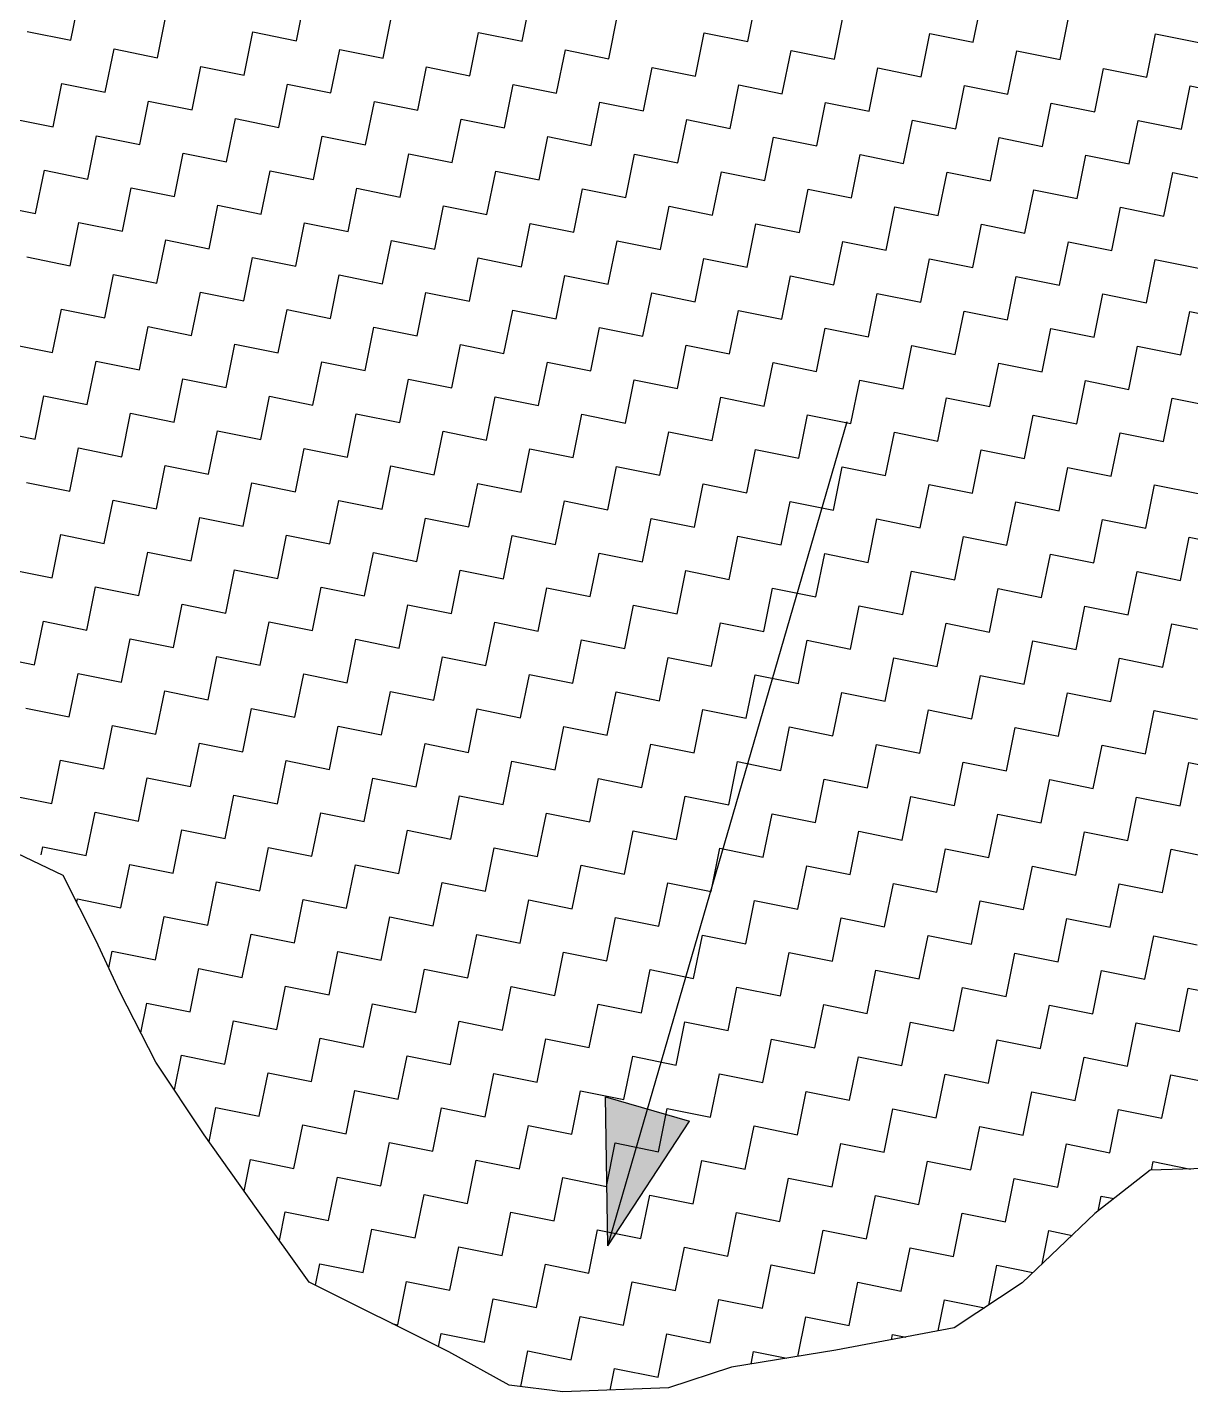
# Model space of a CAD drawing. Header units: metres. Extents: x 278801 to 279668, y 2074665 to 2075564.
# Drawn here: x 279313.03 to 279354.13, y 2075321.31 to 2075369.55 of the extents above; entities that cross this region are included whole.
import ezdxf

# ---------------------------------------------------------------- set-up
doc = ezdxf.new("R2010")
doc.units = ezdxf.units.M
doc.layers.add('POLY_HATCH', color=12, linetype='Continuous')

msp = doc.modelspace()

# ---------------------------------------------------------------- hatches: boundary and pattern name
h = msp.add_hatch(color=256)
h.paths.add_polyline_path([(279334.939, 2075331.308), (279333.459, 2075331.737), (279333.536, 2075326.47)])
h.paths.add_polyline_path([(279333.536, 2075326.47), (279336.419, 2075330.879), (279334.939, 2075331.308)])

# ---------------------------------------------------------------- linework, layer by layer
for points in [[(279333.536, 2075326.47), (279341.988, 2075355.615)], [(279333.459, 2075331.737), (279336.419, 2075330.879)], [(279333.536, 2075326.47), (279333.459, 2075331.737)], [(279333.536, 2075326.47), (279336.419, 2075330.879)]]:
    msp.add_lwpolyline(points)
at = {"layer": 'POLY_HATCH', "linetype": 'Continuous'}
for p, q in [((279314.56, 2075369.09), (279314.87, 2075370.623)), ((279322.533, 2075369.073), (279322.843, 2075370.606)), ((279330.505, 2075369.056), (279330.815, 2075370.589)), ((279338.478, 2075369.039), (279338.787, 2075370.572)), ((279346.45, 2075369.022), (279346.76, 2075370.555)), ((279317.625, 2075368.47), (279317.935, 2075370.003)), ((279325.598, 2075368.453), (279325.908, 2075369.986)), ((279333.57, 2075368.436), (279333.88, 2075369.969)), ((279341.543, 2075368.419), (279341.852, 2075369.952)), ((279349.515, 2075368.403), (279349.825, 2075369.935)), ((279313.028, 2075369.4), (279314.56, 2075369.09)), ((279320.69, 2075367.85), (279321, 2075369.383)), ((279321, 2075369.383), (279322.533, 2075369.073)), ((279328.663, 2075367.834), (279328.973, 2075369.366)), ((279328.973, 2075369.366), (279330.505, 2075369.056)), ((279336.635, 2075367.817), (279336.945, 2075369.349)), ((279336.945, 2075369.349), (279338.478, 2075369.039)), ((279344.608, 2075367.8), (279344.917, 2075369.332)), ((279344.917, 2075369.332), (279346.45, 2075369.022)), ((279352.58, 2075367.783), (279352.89, 2075369.315)), ((279352.89, 2075369.315), (279354.422, 2075369.005)), ((279315.783, 2075367.248), (279316.093, 2075368.78)), ((279316.093, 2075368.78), (279317.625, 2075368.47)), ((279323.755, 2075367.231), (279324.065, 2075368.763)), ((279324.065, 2075368.763), (279325.598, 2075368.453)), ((279331.728, 2075367.214), (279332.038, 2075368.746)), ((279332.038, 2075368.746), (279333.57, 2075368.436)), ((279339.7, 2075367.197), (279340.01, 2075368.729)), ((279340.01, 2075368.729), (279341.543, 2075368.419)), ((279347.673, 2075367.18), (279347.982, 2075368.712)), ((279347.982, 2075368.712), (279349.515, 2075368.403)), ((279318.848, 2075366.628), (279319.158, 2075368.16)), ((279319.158, 2075368.16), (279320.69, 2075367.85)), ((279326.82, 2075366.611), (279327.13, 2075368.143)), ((279327.13, 2075368.143), (279328.663, 2075367.834)), ((279334.793, 2075366.594), (279335.103, 2075368.127)), ((279335.103, 2075368.127), (279336.635, 2075367.817)), ((279342.765, 2075366.577), (279343.075, 2075368.11)), ((279343.075, 2075368.11), (279344.608, 2075367.8)), ((279350.738, 2075366.56), (279351.047, 2075368.093)), ((279351.047, 2075368.093), (279352.58, 2075367.783)), ((279313.94, 2075366.025), (279314.25, 2075367.558)), ((279314.25, 2075367.558), (279315.783, 2075367.248)), ((279321.913, 2075366.008), (279322.223, 2075367.541)), ((279322.223, 2075367.541), (279323.755, 2075367.231)), ((279329.885, 2075365.991), (279330.195, 2075367.524)), ((279330.195, 2075367.524), (279331.728, 2075367.214)), ((279337.858, 2075365.974), (279338.168, 2075367.507)), ((279338.168, 2075367.507), (279339.7, 2075367.197)), ((279345.83, 2075365.957), (279346.14, 2075367.49)), ((279346.14, 2075367.49), (279347.673, 2075367.18)), ((279353.803, 2075365.94), (279354.113, 2075367.473)), ((279354.113, 2075367.473), (279355.645, 2075367.163)), ((279317.005, 2075365.405), (279317.315, 2075366.938)), ((279317.315, 2075366.938), (279318.848, 2075366.628)), ((279324.978, 2075365.388), (279325.288, 2075366.921)), ((279325.288, 2075366.921), (279326.82, 2075366.611)), ((279332.95, 2075365.371), (279333.26, 2075366.904)), ((279333.26, 2075366.904), (279334.793, 2075366.594)), ((279340.923, 2075365.354), (279341.233, 2075366.887)), ((279341.233, 2075366.887), (279342.765, 2075366.577)), ((279348.895, 2075365.338), (279349.205, 2075366.87)), ((279349.205, 2075366.87), (279350.738, 2075366.56)), ((279312.408, 2075366.335), (279313.94, 2075366.025)), ((279320.07, 2075364.785), (279320.38, 2075366.318)), ((279320.38, 2075366.318), (279321.913, 2075366.008)), ((279328.043, 2075364.769), (279328.353, 2075366.301)), ((279328.353, 2075366.301), (279329.885, 2075365.991)), ((279336.015, 2075364.752), (279336.325, 2075366.284)), ((279336.325, 2075366.284), (279337.858, 2075365.974)), ((279343.988, 2075364.735), (279344.298, 2075366.267)), ((279344.298, 2075366.267), (279345.83, 2075365.957)), ((279351.96, 2075364.718), (279352.27, 2075366.25)), ((279352.27, 2075366.25), (279353.803, 2075365.94)), ((279315.163, 2075364.183), (279315.473, 2075365.715)), ((279315.473, 2075365.715), (279317.005, 2075365.405)), ((279323.135, 2075364.166), (279323.445, 2075365.698)), ((279323.445, 2075365.698), (279324.978, 2075365.388)), ((279331.108, 2075364.149), (279331.418, 2075365.681)), ((279331.418, 2075365.681), (279332.95, 2075365.371)), ((279339.08, 2075364.132), (279339.39, 2075365.664)), ((279339.39, 2075365.664), (279340.923, 2075365.354)), ((279347.053, 2075364.115), (279347.363, 2075365.647)), ((279347.363, 2075365.647), (279348.895, 2075365.338)), ((279318.228, 2075363.563), (279318.538, 2075365.095)), ((279318.538, 2075365.095), (279320.07, 2075364.785)), ((279326.2, 2075363.546), (279326.51, 2075365.078)), ((279326.51, 2075365.078), (279328.043, 2075364.769)), ((279334.173, 2075363.529), (279334.483, 2075365.061)), ((279334.483, 2075365.061), (279336.015, 2075364.752)), ((279342.145, 2075363.512), (279342.455, 2075365.045)), ((279342.455, 2075365.045), (279343.988, 2075364.735)), ((279350.118, 2075363.495), (279350.428, 2075365.028)), ((279350.428, 2075365.028), (279351.96, 2075364.718)), ((279313.321, 2075362.96), (279313.631, 2075364.492)), ((279313.631, 2075364.492), (279315.163, 2075364.183)), ((279321.293, 2075362.943), (279321.603, 2075364.476)), ((279321.603, 2075364.476), (279323.135, 2075364.166)), ((279329.266, 2075362.926), (279329.575, 2075364.459)), ((279329.575, 2075364.459), (279331.108, 2075364.149)), ((279337.238, 2075362.909), (279337.548, 2075364.442)), ((279337.548, 2075364.442), (279339.08, 2075364.132)), ((279345.21, 2075362.892), (279345.52, 2075364.425)), ((279345.52, 2075364.425), (279347.053, 2075364.115)), ((279353.183, 2075362.875), (279353.493, 2075364.408)), ((279353.493, 2075364.408), (279355.025, 2075364.098)), ((279316.386, 2075362.34), (279316.696, 2075363.873)), ((279316.696, 2075363.873), (279318.228, 2075363.563)), ((279324.358, 2075362.323), (279324.668, 2075363.856)), ((279324.668, 2075363.856), (279326.2, 2075363.546)), ((279332.331, 2075362.306), (279332.64, 2075363.839)), ((279332.64, 2075363.839), (279334.173, 2075363.529)), ((279340.303, 2075362.289), (279340.613, 2075363.822)), ((279340.613, 2075363.822), (279342.145, 2075363.512)), ((279348.275, 2075362.273), (279348.585, 2075363.805)), ((279348.585, 2075363.805), (279350.118, 2075363.495)), ((279311.788, 2075363.27), (279313.321, 2075362.96)), ((279319.451, 2075361.72), (279319.761, 2075363.253)), ((279319.761, 2075363.253), (279321.293, 2075362.943)), ((279327.423, 2075361.704), (279327.733, 2075363.236)), ((279327.733, 2075363.236), (279329.266, 2075362.926)), ((279335.396, 2075361.687), (279335.705, 2075363.219)), ((279335.705, 2075363.219), (279337.238, 2075362.909)), ((279343.368, 2075361.67), (279343.678, 2075363.202)), ((279343.678, 2075363.202), (279345.21, 2075362.892)), ((279351.34, 2075361.653), (279351.65, 2075363.185)), ((279351.65, 2075363.185), (279353.183, 2075362.875)), ((279314.543, 2075361.118), (279314.853, 2075362.65)), ((279314.853, 2075362.65), (279316.386, 2075362.34)), ((279322.516, 2075361.101), (279322.826, 2075362.633)), ((279322.826, 2075362.633), (279324.358, 2075362.323)), ((279330.488, 2075361.084), (279330.798, 2075362.616)), ((279330.798, 2075362.616), (279332.331, 2075362.306)), ((279338.461, 2075361.067), (279338.77, 2075362.599)), ((279338.77, 2075362.599), (279340.303, 2075362.289)), ((279346.433, 2075361.05), (279346.743, 2075362.582)), ((279346.743, 2075362.582), (279348.275, 2075362.273)), ((279317.608, 2075360.498), (279317.918, 2075362.03)), ((279317.918, 2075362.03), (279319.451, 2075361.72)), ((279325.581, 2075360.481), (279325.891, 2075362.013)), ((279325.891, 2075362.013), (279327.423, 2075361.704)), ((279333.553, 2075360.464), (279333.863, 2075361.996)), ((279333.863, 2075361.996), (279335.396, 2075361.687)), ((279341.526, 2075360.447), (279341.836, 2075361.98)), ((279341.836, 2075361.98), (279343.368, 2075361.67)), ((279349.498, 2075360.43), (279349.808, 2075361.963)), ((279349.808, 2075361.963), (279351.34, 2075361.653)), ((279313.011, 2075361.427), (279314.543, 2075361.118)), ((279320.673, 2075359.878), (279320.983, 2075361.411)), ((279320.983, 2075361.411), (279322.516, 2075361.101)), ((279328.646, 2075359.861), (279328.956, 2075361.394)), ((279328.956, 2075361.394), (279330.488, 2075361.084)), ((279336.618, 2075359.844), (279336.928, 2075361.377)), ((279336.928, 2075361.377), (279338.461, 2075361.067)), ((279344.591, 2075359.827), (279344.901, 2075361.36)), ((279344.901, 2075361.36), (279346.433, 2075361.05)), ((279352.563, 2075359.81), (279352.873, 2075361.343)), ((279352.873, 2075361.343), (279354.405, 2075361.033)), ((279315.766, 2075359.275), (279316.076, 2075360.808)), ((279316.076, 2075360.808), (279317.608, 2075360.498)), ((279323.738, 2075359.258), (279324.048, 2075360.791)), ((279324.048, 2075360.791), (279325.581, 2075360.481)), ((279331.711, 2075359.241), (279332.021, 2075360.774)), ((279332.021, 2075360.774), (279333.553, 2075360.464)), ((279339.683, 2075359.224), (279339.993, 2075360.757)), ((279339.993, 2075360.757), (279341.526, 2075360.447)), ((279347.656, 2075359.207), (279347.966, 2075360.74)), ((279347.966, 2075360.74), (279349.498, 2075360.43)), ((279318.831, 2075358.655), (279319.141, 2075360.188)), ((279319.141, 2075360.188), (279320.673, 2075359.878)), ((279326.803, 2075358.638), (279327.113, 2075360.171)), ((279327.113, 2075360.171), (279328.646, 2075359.861)), ((279334.776, 2075358.622), (279335.086, 2075360.154)), ((279335.086, 2075360.154), (279336.618, 2075359.844)), ((279342.748, 2075358.605), (279343.058, 2075360.137)), ((279343.058, 2075360.137), (279344.591, 2075359.827)), ((279350.721, 2075358.588), (279351.031, 2075360.12)), ((279351.031, 2075360.12), (279352.563, 2075359.81)), ((279313.923, 2075358.053), (279314.233, 2075359.585)), ((279314.233, 2075359.585), (279315.766, 2075359.275)), ((279321.896, 2075358.036), (279322.206, 2075359.568)), ((279322.206, 2075359.568), (279323.738, 2075359.258)), ((279329.868, 2075358.019), (279330.178, 2075359.551)), ((279330.178, 2075359.551), (279331.711, 2075359.241)), ((279337.841, 2075358.002), (279338.151, 2075359.534)), ((279338.151, 2075359.534), (279339.683, 2075359.224)), ((279345.813, 2075357.985), (279346.123, 2075359.517)), ((279346.123, 2075359.517), (279347.656, 2075359.207)), ((279353.786, 2075357.968), (279354.096, 2075359.5)), ((279354.096, 2075359.5), (279355.628, 2075359.191)), ((279316.989, 2075357.433), (279317.298, 2075358.965)), ((279317.298, 2075358.965), (279318.831, 2075358.655)), ((279324.961, 2075357.416), (279325.271, 2075358.948)), ((279325.271, 2075358.948), (279326.803, 2075358.638)), ((279332.933, 2075357.399), (279333.243, 2075358.931)), ((279333.243, 2075358.931), (279334.776, 2075358.622)), ((279340.906, 2075357.382), (279341.216, 2075358.915)), ((279341.216, 2075358.915), (279342.748, 2075358.605)), ((279348.878, 2075357.365), (279349.188, 2075358.898)), ((279349.188, 2075358.898), (279350.721, 2075358.588)), ((279312.391, 2075358.362), (279313.923, 2075358.053)), ((279320.054, 2075356.813), (279320.363, 2075358.346)), ((279320.363, 2075358.346), (279321.896, 2075358.036)), ((279328.026, 2075356.796), (279328.336, 2075358.329)), ((279328.336, 2075358.329), (279329.868, 2075358.019)), ((279335.998, 2075356.779), (279336.308, 2075358.312)), ((279336.308, 2075358.312), (279337.841, 2075358.002)), ((279343.971, 2075356.762), (279344.281, 2075358.295)), ((279344.281, 2075358.295), (279345.813, 2075357.985)), ((279351.943, 2075356.745), (279352.253, 2075358.278)), ((279352.253, 2075358.278), (279353.786, 2075357.968)), ((279315.146, 2075356.21), (279315.456, 2075357.743)), ((279315.456, 2075357.743), (279316.989, 2075357.433)), ((279323.119, 2075356.193), (279323.428, 2075357.726)), ((279323.428, 2075357.726), (279324.961, 2075357.416)), ((279331.091, 2075356.176), (279331.401, 2075357.709)), ((279331.401, 2075357.709), (279332.933, 2075357.399)), ((279339.063, 2075356.159), (279339.373, 2075357.692)), ((279339.373, 2075357.692), (279340.906, 2075357.382)), ((279347.036, 2075356.142), (279347.346, 2075357.675)), ((279347.346, 2075357.675), (279348.878, 2075357.365)), ((279318.211, 2075355.59), (279318.521, 2075357.123)), ((279318.521, 2075357.123), (279320.054, 2075356.813)), ((279326.184, 2075355.573), (279326.493, 2075357.106)), ((279326.493, 2075357.106), (279328.026, 2075356.796)), ((279334.156, 2075355.557), (279334.466, 2075357.089)), ((279334.466, 2075357.089), (279335.998, 2075356.779)), ((279342.128, 2075355.54), (279342.438, 2075357.072)), ((279342.438, 2075357.072), (279343.971, 2075356.762)), ((279350.101, 2075355.523), (279350.411, 2075357.055)), ((279350.411, 2075357.055), (279351.943, 2075356.745)), ((279313.304, 2075354.988), (279313.614, 2075356.52)), ((279313.614, 2075356.52), (279315.146, 2075356.21)), ((279321.276, 2075354.971), (279321.586, 2075356.503)), ((279321.586, 2075356.503), (279323.119, 2075356.193)), ((279329.249, 2075354.954), (279329.558, 2075356.486)), ((279329.558, 2075356.486), (279331.091, 2075356.176)), ((279337.221, 2075354.937), (279337.531, 2075356.469)), ((279337.531, 2075356.469), (279339.063, 2075356.159)), ((279345.193, 2075354.92), (279345.503, 2075356.452)), ((279345.503, 2075356.452), (279347.036, 2075356.142)), ((279353.166, 2075354.903), (279353.476, 2075356.435)), ((279353.476, 2075356.435), (279355.008, 2075356.126)), ((279316.369, 2075354.368), (279316.679, 2075355.9)), ((279316.679, 2075355.9), (279318.211, 2075355.59)), ((279324.341, 2075354.351), (279324.651, 2075355.883)), ((279324.651, 2075355.883), (279326.184, 2075355.573)), ((279332.314, 2075354.334), (279332.624, 2075355.866)), ((279332.624, 2075355.866), (279334.156, 2075355.557)), ((279340.286, 2075354.317), (279340.596, 2075355.849)), ((279340.596, 2075355.849), (279342.128, 2075355.54)), ((279348.259, 2075354.3), (279348.568, 2075355.833)), ((279348.568, 2075355.833), (279350.101, 2075355.523)), ((279311.771, 2075355.297), (279313.304, 2075354.988)), ((279319.434, 2075353.748), (279319.744, 2075355.28)), ((279319.744, 2075355.28), (279321.276, 2075354.971)), ((279327.406, 2075353.731), (279327.716, 2075355.264)), ((279327.716, 2075355.264), (279329.249, 2075354.954)), ((279335.379, 2075353.714), (279335.689, 2075355.247)), ((279335.689, 2075355.247), (279337.221, 2075354.937)), ((279343.351, 2075353.697), (279343.661, 2075355.23)), ((279343.661, 2075355.23), (279345.193, 2075354.92)), ((279351.324, 2075353.68), (279351.633, 2075355.213)), ((279351.633, 2075355.213), (279353.166, 2075354.903)), ((279314.526, 2075353.145), (279314.836, 2075354.678)), ((279314.836, 2075354.678), (279316.369, 2075354.368)), ((279322.499, 2075353.128), (279322.809, 2075354.661)), ((279322.809, 2075354.661), (279324.341, 2075354.351)), ((279330.471, 2075353.111), (279330.781, 2075354.644)), ((279330.781, 2075354.644), (279332.314, 2075354.334)), ((279338.444, 2075353.094), (279338.754, 2075354.627)), ((279338.754, 2075354.627), (279340.286, 2075354.317)), ((279346.416, 2075353.077), (279346.726, 2075354.61)), ((279346.726, 2075354.61), (279348.259, 2075354.3)), ((279317.591, 2075352.525), (279317.901, 2075354.058)), ((279317.901, 2075354.058), (279319.434, 2075353.748)), ((279325.564, 2075352.508), (279325.874, 2075354.041)), ((279325.874, 2075354.041), (279327.406, 2075353.731)), ((279333.536, 2075352.492), (279333.846, 2075354.024)), ((279333.846, 2075354.024), (279335.379, 2075353.714)), ((279341.509, 2075352.475), (279341.819, 2075354.007)), ((279341.819, 2075354.007), (279343.351, 2075353.697)), ((279349.481, 2075352.458), (279349.791, 2075353.99)), ((279349.791, 2075353.99), (279351.324, 2075353.68)), ((279312.994, 2075353.455), (279314.526, 2075353.145)), ((279320.656, 2075351.906), (279320.966, 2075353.438)), ((279320.966, 2075353.438), (279322.499, 2075353.128)), ((279328.629, 2075351.889), (279328.939, 2075353.421)), ((279328.939, 2075353.421), (279330.471, 2075353.111)), ((279336.601, 2075351.872), (279336.911, 2075353.404)), ((279336.911, 2075353.404), (279338.444, 2075353.094)), ((279344.574, 2075351.855), (279344.884, 2075353.387)), ((279344.884, 2075353.387), (279346.416, 2075353.077)), ((279352.546, 2075351.838), (279352.856, 2075353.37)), ((279352.856, 2075353.37), (279354.389, 2075353.061)), ((279315.749, 2075351.303), (279316.059, 2075352.835)), ((279316.059, 2075352.835), (279317.591, 2075352.525)), ((279323.721, 2075351.286), (279324.031, 2075352.818)), ((279324.031, 2075352.818), (279325.564, 2075352.508)), ((279331.694, 2075351.269), (279332.004, 2075352.801)), ((279332.004, 2075352.801), (279333.536, 2075352.492)), ((279339.666, 2075351.252), (279339.976, 2075352.784)), ((279339.976, 2075352.784), (279341.509, 2075352.475)), ((279347.639, 2075351.235), (279347.949, 2075352.768)), ((279347.949, 2075352.768), (279349.481, 2075352.458)), ((279318.814, 2075350.683), (279319.124, 2075352.215)), ((279319.124, 2075352.215), (279320.656, 2075351.906)), ((279326.786, 2075350.666), (279327.096, 2075352.199)), ((279327.096, 2075352.199), (279328.629, 2075351.889)), ((279334.759, 2075350.649), (279335.069, 2075352.182)), ((279335.069, 2075352.182), (279336.601, 2075351.872)), ((279342.731, 2075350.632), (279343.041, 2075352.165)), ((279343.041, 2075352.165), (279344.574, 2075351.855)), ((279350.704, 2075350.615), (279351.014, 2075352.148)), ((279351.014, 2075352.148), (279352.546, 2075351.838)), ((279313.907, 2075350.08), (279314.216, 2075351.613)), ((279314.216, 2075351.613), (279315.749, 2075351.303)), ((279321.879, 2075350.063), (279322.189, 2075351.596)), ((279322.189, 2075351.596), (279323.721, 2075351.286)), ((279329.851, 2075350.046), (279330.161, 2075351.579)), ((279330.161, 2075351.579), (279331.694, 2075351.269)), ((279337.824, 2075350.029), (279338.134, 2075351.562)), ((279338.134, 2075351.562), (279339.666, 2075351.252)), ((279345.796, 2075350.012), (279346.106, 2075351.545)), ((279346.106, 2075351.545), (279347.639, 2075351.235)), ((279353.769, 2075349.995), (279354.079, 2075351.528)), ((279354.079, 2075351.528), (279355.611, 2075351.218)), ((279316.972, 2075349.46), (279317.281, 2075350.993)), ((279317.281, 2075350.993), (279318.814, 2075350.683)), ((279324.944, 2075349.443), (279325.254, 2075350.976)), ((279325.254, 2075350.976), (279326.786, 2075350.666)), ((279332.916, 2075349.426), (279333.226, 2075350.959)), ((279333.226, 2075350.959), (279334.759, 2075350.649)), ((279340.889, 2075349.41), (279341.199, 2075350.942)), ((279341.199, 2075350.942), (279342.731, 2075350.632)), ((279348.861, 2075349.393), (279349.171, 2075350.925)), ((279349.171, 2075350.925), (279350.704, 2075350.615)), ((279312.374, 2075350.39), (279313.907, 2075350.08)), ((279320.037, 2075348.841), (279320.346, 2075350.373)), ((279320.346, 2075350.373), (279321.879, 2075350.063)), ((279328.009, 2075348.824), (279328.319, 2075350.356)), ((279328.319, 2075350.356), (279329.851, 2075350.046)), ((279335.981, 2075348.807), (279336.291, 2075350.339)), ((279336.291, 2075350.339), (279337.824, 2075350.029)), ((279343.954, 2075348.79), (279344.264, 2075350.322)), ((279344.264, 2075350.322), (279345.796, 2075350.012)), ((279351.926, 2075348.773), (279352.236, 2075350.305)), ((279352.236, 2075350.305), (279353.769, 2075349.995)), ((279315.129, 2075348.238), (279315.439, 2075349.77)), ((279315.439, 2075349.77), (279316.972, 2075349.46)), ((279323.102, 2075348.221), (279323.412, 2075349.753)), ((279323.412, 2075349.753), (279324.944, 2075349.443)), ((279331.074, 2075348.204), (279331.384, 2075349.736)), ((279331.384, 2075349.736), (279332.916, 2075349.426)), ((279339.047, 2075348.187), (279339.356, 2075349.719)), ((279339.356, 2075349.719), (279340.889, 2075349.41)), ((279347.019, 2075348.17), (279347.329, 2075349.703)), ((279347.329, 2075349.703), (279348.861, 2075349.393)), ((279318.194, 2075347.618), (279318.504, 2075349.15)), ((279318.504, 2075349.15), (279320.037, 2075348.841)), ((279326.167, 2075347.601), (279326.477, 2075349.134)), ((279326.477, 2075349.134), (279328.009, 2075348.824)), ((279334.139, 2075347.584), (279334.449, 2075349.117)), ((279334.449, 2075349.117), (279335.981, 2075348.807)), ((279342.112, 2075347.567), (279342.421, 2075349.1)), ((279342.421, 2075349.1), (279343.954, 2075348.79)), ((279350.084, 2075347.55), (279350.394, 2075349.083)), ((279350.394, 2075349.083), (279351.926, 2075348.773)), ((279313.287, 2075347.015), (279313.597, 2075348.548)), ((279313.597, 2075348.548), (279315.129, 2075348.238)), ((279321.259, 2075346.998), (279321.569, 2075348.531)), ((279321.569, 2075348.531), (279323.102, 2075348.221)), ((279329.232, 2075346.981), (279329.542, 2075348.514)), ((279329.542, 2075348.514), (279331.074, 2075348.204)), ((279337.204, 2075346.964), (279337.514, 2075348.497)), ((279337.514, 2075348.497), (279339.047, 2075348.187)), ((279345.177, 2075346.947), (279345.486, 2075348.48)), ((279345.486, 2075348.48), (279347.019, 2075348.17)), ((279353.149, 2075346.93), (279353.459, 2075348.463)), ((279353.459, 2075348.463), (279354.991, 2075348.153)), ((279316.352, 2075346.395), (279316.662, 2075347.928)), ((279316.662, 2075347.928), (279318.194, 2075347.618)), ((279324.324, 2075346.378), (279324.634, 2075347.911)), ((279324.634, 2075347.911), (279326.167, 2075347.601)), ((279332.297, 2075346.361), (279332.607, 2075347.894)), ((279332.607, 2075347.894), (279334.139, 2075347.584)), ((279340.269, 2075346.345), (279340.579, 2075347.877)), ((279340.579, 2075347.877), (279342.112, 2075347.567)), ((279348.242, 2075346.328), (279348.551, 2075347.86)), ((279348.551, 2075347.86), (279350.084, 2075347.55)), ((279311.754, 2075347.325), (279313.287, 2075347.015)), ((279319.417, 2075345.776), (279319.727, 2075347.308)), ((279319.727, 2075347.308), (279321.259, 2075346.998)), ((279327.389, 2075345.759), (279327.699, 2075347.291)), ((279327.699, 2075347.291), (279329.232, 2075346.981)), ((279335.362, 2075345.742), (279335.672, 2075347.274)), ((279335.672, 2075347.274), (279337.204, 2075346.964)), ((279343.334, 2075345.725), (279343.644, 2075347.257)), ((279343.644, 2075347.257), (279345.177, 2075346.947)), ((279351.307, 2075345.708), (279351.616, 2075347.24)), ((279351.616, 2075347.24), (279353.149, 2075346.93)), ((279314.509, 2075345.173), (279314.819, 2075346.705)), ((279314.819, 2075346.705), (279316.352, 2075346.395)), ((279322.482, 2075345.156), (279322.792, 2075346.688)), ((279322.792, 2075346.688), (279324.324, 2075346.378)), ((279330.454, 2075345.139), (279330.764, 2075346.671)), ((279330.764, 2075346.671), (279332.297, 2075346.361)), ((279338.427, 2075345.122), (279338.737, 2075346.654)), ((279338.737, 2075346.654), (279340.269, 2075346.345)), ((279346.399, 2075345.105), (279346.709, 2075346.637)), ((279346.709, 2075346.637), (279348.242, 2075346.328)), ((279317.574, 2075344.553), (279317.884, 2075346.085)), ((279317.884, 2075346.085), (279319.417, 2075345.776)), ((279325.547, 2075344.536), (279325.857, 2075346.069)), ((279325.857, 2075346.069), (279327.389, 2075345.759)), ((279333.519, 2075344.519), (279333.829, 2075346.052)), ((279333.829, 2075346.052), (279335.362, 2075345.742)), ((279341.492, 2075344.502), (279341.802, 2075346.035)), ((279341.802, 2075346.035), (279343.334, 2075345.725)), ((279349.464, 2075344.485), (279349.774, 2075346.018)), ((279349.774, 2075346.018), (279351.307, 2075345.708)), ((279312.977, 2075345.483), (279314.509, 2075345.173)), ((279320.639, 2075343.933), (279320.949, 2075345.466)), ((279320.949, 2075345.466), (279322.482, 2075345.156)), ((279328.612, 2075343.916), (279328.922, 2075345.449)), ((279328.922, 2075345.449), (279330.454, 2075345.139)), ((279336.584, 2075343.899), (279336.894, 2075345.432)), ((279336.894, 2075345.432), (279338.427, 2075345.122)), ((279344.557, 2075343.882), (279344.867, 2075345.415)), ((279344.867, 2075345.415), (279346.399, 2075345.105)), ((279352.529, 2075343.865), (279352.839, 2075345.398)), ((279352.839, 2075345.398), (279354.372, 2075345.088)), ((279315.732, 2075343.33), (279316.042, 2075344.863)), ((279316.042, 2075344.863), (279317.574, 2075344.553)), ((279323.704, 2075343.313), (279324.014, 2075344.846)), ((279324.014, 2075344.846), (279325.547, 2075344.536)), ((279331.677, 2075343.296), (279331.987, 2075344.829)), ((279331.987, 2075344.829), (279333.519, 2075344.519)), ((279339.649, 2075343.28), (279339.959, 2075344.812)), ((279339.959, 2075344.812), (279341.492, 2075344.502)), ((279347.622, 2075343.263), (279347.932, 2075344.795)), ((279347.932, 2075344.795), (279349.464, 2075344.485)), ((279318.797, 2075342.711), (279319.107, 2075344.243)), ((279319.107, 2075344.243), (279320.639, 2075343.933)), ((279326.769, 2075342.694), (279327.079, 2075344.226)), ((279327.079, 2075344.226), (279328.612, 2075343.916)), ((279334.742, 2075342.677), (279335.052, 2075344.209)), ((279335.052, 2075344.209), (279336.584, 2075343.899)), ((279342.714, 2075342.66), (279343.024, 2075344.192)), ((279343.024, 2075344.192), (279344.557, 2075343.882)), ((279350.687, 2075342.643), (279350.997, 2075344.175)), ((279350.997, 2075344.175), (279352.529, 2075343.865)), ((279313.89, 2075342.108), (279314.2, 2075343.64)), ((279314.2, 2075343.64), (279315.732, 2075343.33)), ((279321.862, 2075342.091), (279322.172, 2075343.623)), ((279322.172, 2075343.623), (279323.704, 2075343.313)), ((279329.835, 2075342.074), (279330.144, 2075343.606)), ((279330.144, 2075343.606), (279331.677, 2075343.296)), ((279337.807, 2075342.057), (279338.117, 2075343.589)), ((279338.117, 2075343.589), (279339.649, 2075343.28)), ((279345.779, 2075342.04), (279346.089, 2075343.572)), ((279346.089, 2075343.572), (279347.622, 2075343.263)), ((279353.752, 2075342.023), (279354.062, 2075343.556)), ((279354.062, 2075343.556), (279355.594, 2075343.246)), ((279316.955, 2075341.488), (279317.265, 2075343.02)), ((279317.265, 2075343.02), (279318.797, 2075342.711)), ((279324.927, 2075341.471), (279325.237, 2075343.003)), ((279325.237, 2075343.003), (279326.769, 2075342.694)), ((279332.9, 2075341.454), (279333.209, 2075342.987)), ((279333.209, 2075342.987), (279334.742, 2075342.677)), ((279340.872, 2075341.437), (279341.182, 2075342.97)), ((279341.182, 2075342.97), (279342.714, 2075342.66)), ((279348.844, 2075341.42), (279349.154, 2075342.953)), ((279349.154, 2075342.953), (279350.687, 2075342.643)), ((279312.357, 2075342.418), (279313.89, 2075342.108)), ((279320.02, 2075340.868), (279320.33, 2075342.401)), ((279320.33, 2075342.401), (279321.862, 2075342.091)), ((279327.992, 2075340.851), (279328.302, 2075342.384)), ((279328.302, 2075342.384), (279329.835, 2075342.074)), ((279335.965, 2075340.834), (279336.274, 2075342.367)), ((279336.274, 2075342.367), (279337.807, 2075342.057)), ((279343.937, 2075340.817), (279344.247, 2075342.35)), ((279344.247, 2075342.35), (279345.779, 2075342.04)), ((279351.909, 2075340.8), (279352.219, 2075342.333)), ((279352.219, 2075342.333), (279353.752, 2075342.023)), ((279315.112, 2075340.265), (279315.422, 2075341.798)), ((279315.422, 2075341.798), (279316.955, 2075341.488)), ((279323.085, 2075340.248), (279323.395, 2075341.781)), ((279323.395, 2075341.781), (279324.927, 2075341.471)), ((279331.057, 2075340.231), (279331.367, 2075341.764)), ((279331.367, 2075341.764), (279332.9, 2075341.454)), ((279339.03, 2075340.214), (279339.339, 2075341.747)), ((279339.339, 2075341.747), (279340.872, 2075341.437)), ((279347.002, 2075340.198), (279347.312, 2075341.73)), ((279347.312, 2075341.73), (279348.844, 2075341.42)), ((279318.177, 2075339.645), (279318.487, 2075341.178)), ((279318.487, 2075341.178), (279320.02, 2075340.868)), ((279326.15, 2075339.629), (279326.46, 2075341.161)), ((279326.46, 2075341.161), (279327.992, 2075340.851)), ((279334.122, 2075339.612), (279334.432, 2075341.144)), ((279334.432, 2075341.144), (279335.965, 2075340.834)), ((279342.095, 2075339.595), (279342.404, 2075341.127)), ((279342.404, 2075341.127), (279343.937, 2075340.817)), ((279350.067, 2075339.578), (279350.377, 2075341.11)), ((279350.377, 2075341.11), (279351.909, 2075340.8)), ((279313.522, 2075340.291), (279313.58, 2075340.575)), ((279313.58, 2075340.575), (279315.112, 2075340.265)), ((279321.242, 2075339.026), (279321.552, 2075340.558)), ((279321.552, 2075340.558), (279323.085, 2075340.248)), ((279329.215, 2075339.009), (279329.525, 2075340.541)), ((279329.525, 2075340.541), (279331.057, 2075340.231)), ((279337.187, 2075338.992), (279337.497, 2075340.524)), ((279337.497, 2075340.524), (279339.03, 2075340.214)), ((279345.16, 2075338.975), (279345.47, 2075340.507)), ((279345.47, 2075340.507), (279347.002, 2075340.198)), ((279353.132, 2075338.958), (279353.442, 2075340.491)), ((279353.442, 2075340.491), (279354.974, 2075340.181)), ((279316.335, 2075338.423), (279316.645, 2075339.955)), ((279316.645, 2075339.955), (279318.177, 2075339.645)), ((279324.307, 2075338.406), (279324.617, 2075339.938)), ((279324.617, 2075339.938), (279326.15, 2075339.629)), ((279332.28, 2075338.389), (279332.59, 2075339.922)), ((279332.59, 2075339.922), (279334.122, 2075339.612)), ((279340.252, 2075338.372), (279340.562, 2075339.905)), ((279340.562, 2075339.905), (279342.095, 2075339.595)), ((279348.225, 2075338.355), (279348.535, 2075339.888)), ((279348.535, 2075339.888), (279350.067, 2075339.578)), ((279319.4, 2075337.803), (279319.71, 2075339.336)), ((279319.71, 2075339.336), (279321.242, 2075339.026)), ((279327.372, 2075337.786), (279327.682, 2075339.319)), ((279327.682, 2075339.319), (279329.215, 2075339.009)), ((279335.345, 2075337.769), (279335.655, 2075339.302)), ((279335.655, 2075339.302), (279337.187, 2075338.992)), ((279343.317, 2075337.752), (279343.627, 2075339.285)), ((279343.627, 2075339.285), (279345.16, 2075338.975)), ((279351.29, 2075337.735), (279351.6, 2075339.268)), ((279351.6, 2075339.268), (279353.132, 2075338.958)), ((279314.779, 2075338.616), (279314.802, 2075338.733)), ((279314.802, 2075338.733), (279316.335, 2075338.423)), ((279322.465, 2075337.183), (279322.775, 2075338.716)), ((279322.775, 2075338.716), (279324.307, 2075338.406)), ((279330.437, 2075337.166), (279330.747, 2075338.699)), ((279330.747, 2075338.699), (279332.28, 2075338.389)), ((279338.41, 2075337.149), (279338.72, 2075338.682)), ((279338.72, 2075338.682), (279340.252, 2075338.372)), ((279346.382, 2075337.133), (279346.692, 2075338.665)), ((279346.692, 2075338.665), (279348.225, 2075338.355)), ((279317.558, 2075336.58), (279317.867, 2075338.113)), ((279317.867, 2075338.113), (279319.4, 2075337.803)), ((279325.53, 2075336.564), (279325.84, 2075338.096)), ((279325.84, 2075338.096), (279327.372, 2075337.786)), ((279333.502, 2075336.547), (279333.812, 2075338.079)), ((279333.812, 2075338.079), (279335.345, 2075337.769)), ((279341.475, 2075336.53), (279341.785, 2075338.062)), ((279341.785, 2075338.062), (279343.317, 2075337.752)), ((279349.447, 2075336.513), (279349.757, 2075338.045)), ((279349.757, 2075338.045), (279351.29, 2075337.735)), ((279320.623, 2075335.961), (279320.932, 2075337.493)), ((279320.932, 2075337.493), (279322.465, 2075337.183)), ((279328.595, 2075335.944), (279328.905, 2075337.476)), ((279328.905, 2075337.476), (279330.437, 2075337.166)), ((279336.567, 2075335.927), (279336.877, 2075337.459)), ((279336.877, 2075337.459), (279338.41, 2075337.149)), ((279344.54, 2075335.91), (279344.85, 2075337.442)), ((279344.85, 2075337.442), (279346.382, 2075337.133)), ((279352.512, 2075335.893), (279352.822, 2075337.426)), ((279352.822, 2075337.426), (279354.355, 2075337.116)), ((279315.904, 2075336.294), (279316.025, 2075336.89)), ((279316.025, 2075336.89), (279317.558, 2075336.58)), ((279323.688, 2075335.341), (279323.997, 2075336.873)), ((279323.997, 2075336.873), (279325.53, 2075336.564)), ((279331.66, 2075335.324), (279331.97, 2075336.857)), ((279331.97, 2075336.857), (279333.502, 2075336.547)), ((279339.632, 2075335.307), (279339.942, 2075336.84)), ((279339.942, 2075336.84), (279341.475, 2075336.53)), ((279347.605, 2075335.29), (279347.915, 2075336.823)), ((279347.915, 2075336.823), (279349.447, 2075336.513)), ((279318.78, 2075334.738), (279319.09, 2075336.271)), ((279319.09, 2075336.271), (279320.623, 2075335.961)), ((279326.753, 2075334.721), (279327.062, 2075336.254)), ((279327.062, 2075336.254), (279328.595, 2075335.944)), ((279334.725, 2075334.704), (279335.035, 2075336.237)), ((279335.035, 2075336.237), (279336.567, 2075335.927)), ((279342.697, 2075334.687), (279343.007, 2075336.22)), ((279343.007, 2075336.22), (279344.54, 2075335.91)), ((279350.67, 2075334.67), (279350.98, 2075336.203)), ((279350.98, 2075336.203), (279352.512, 2075335.893)), ((279321.845, 2075334.118), (279322.155, 2075335.651)), ((279322.155, 2075335.651), (279323.688, 2075335.341)), ((279329.818, 2075334.101), (279330.127, 2075335.634)), ((279330.127, 2075335.634), (279331.66, 2075335.324)), ((279337.79, 2075334.084), (279338.1, 2075335.617)), ((279338.1, 2075335.617), (279339.632, 2075335.307)), ((279345.762, 2075334.068), (279346.072, 2075335.6)), ((279346.072, 2075335.6), (279347.605, 2075335.29)), ((279353.735, 2075334.051), (279354.045, 2075335.583)), ((279354.045, 2075335.583), (279355.577, 2075335.273)), ((279317.036, 2075334.003), (279317.248, 2075335.048)), ((279317.248, 2075335.048), (279318.78, 2075334.738)), ((279324.91, 2075333.499), (279325.22, 2075335.031)), ((279325.22, 2075335.031), (279326.753, 2075334.721)), ((279332.883, 2075333.482), (279333.193, 2075335.014)), ((279333.193, 2075335.014), (279334.725, 2075334.704)), ((279340.855, 2075333.465), (279341.165, 2075334.997)), ((279341.165, 2075334.997), (279342.697, 2075334.687)), ((279348.828, 2075333.448), (279349.137, 2075334.98)), ((279349.137, 2075334.98), (279350.67, 2075334.67)), ((279320.003, 2075332.896), (279320.313, 2075334.428)), ((279320.313, 2075334.428), (279321.845, 2075334.118)), ((279327.975, 2075332.879), (279328.285, 2075334.411)), ((279328.285, 2075334.411), (279329.818, 2075334.101)), ((279335.948, 2075332.862), (279336.258, 2075334.394)), ((279336.258, 2075334.394), (279337.79, 2075334.084)), ((279343.92, 2075332.845), (279344.23, 2075334.377)), ((279344.23, 2075334.377), (279345.762, 2075334.068)), ((279351.893, 2075332.828), (279352.202, 2075334.36)), ((279352.202, 2075334.36), (279353.735, 2075334.051)), ((279323.068, 2075332.276), (279323.378, 2075333.808)), ((279323.378, 2075333.808), (279324.91, 2075333.499)), ((279331.04, 2075332.259), (279331.35, 2075333.791)), ((279331.35, 2075333.791), (279332.883, 2075333.482)), ((279339.013, 2075332.242), (279339.323, 2075333.775)), ((279339.323, 2075333.775), (279340.855, 2075333.465)), ((279346.985, 2075332.225), (279347.295, 2075333.758)), ((279347.295, 2075333.758), (279348.828, 2075333.448)), ((279318.223, 2075331.983), (279318.47, 2075333.206)), ((279318.47, 2075333.206), (279320.003, 2075332.896)), ((279326.133, 2075331.656), (279326.443, 2075333.189)), ((279326.443, 2075333.189), (279327.975, 2075332.879)), ((279334.105, 2075331.639), (279334.415, 2075333.172)), ((279334.415, 2075333.172), (279335.948, 2075332.862)), ((279342.078, 2075331.622), (279342.388, 2075333.155)), ((279342.388, 2075333.155), (279343.92, 2075332.845)), ((279350.05, 2075331.605), (279350.36, 2075333.138)), ((279350.36, 2075333.138), (279351.893, 2075332.828)), ((279321.225, 2075331.053), (279321.535, 2075332.586)), ((279321.535, 2075332.586), (279323.068, 2075332.276)), ((279329.198, 2075331.036), (279329.508, 2075332.569)), ((279329.508, 2075332.569), (279331.04, 2075332.259)), ((279337.17, 2075331.019), (279337.48, 2075332.552)), ((279337.48, 2075332.552), (279339.013, 2075332.242)), ((279345.143, 2075331.002), (279345.453, 2075332.535)), ((279345.453, 2075332.535), (279346.985, 2075332.225)), ((279353.115, 2075330.986), (279353.425, 2075332.518)), ((279353.425, 2075332.518), (279354.958, 2075332.208)), ((279324.29, 2075330.433), (279324.6, 2075331.966)), ((279324.6, 2075331.966), (279326.133, 2075331.656)), ((279332.263, 2075330.417), (279332.573, 2075331.949)), ((279332.573, 2075331.949), (279334.105, 2075331.639)), ((279340.235, 2075330.4), (279340.545, 2075331.932)), ((279340.545, 2075331.932), (279342.078, 2075331.622)), ((279348.208, 2075330.383), (279348.518, 2075331.915)), ((279348.518, 2075331.915), (279350.05, 2075331.605)), ((279319.448, 2075330.154), (279319.693, 2075331.363)), ((279319.693, 2075331.363), (279321.225, 2075331.053)), ((279327.355, 2075329.814), (279327.665, 2075331.346)), ((279327.665, 2075331.346), (279329.198, 2075331.036)), ((279335.328, 2075329.797), (279335.638, 2075331.329)), ((279335.638, 2075331.329), (279337.17, 2075331.019)), ((279343.3, 2075329.78), (279343.61, 2075331.312)), ((279343.61, 2075331.312), (279345.143, 2075331.002)), ((279351.273, 2075329.763), (279351.583, 2075331.295)), ((279351.583, 2075331.295), (279353.115, 2075330.986)), ((279322.448, 2075329.211), (279322.758, 2075330.743)), ((279322.758, 2075330.743), (279324.29, 2075330.433)), ((279330.42, 2075329.194), (279330.73, 2075330.726)), ((279330.73, 2075330.726), (279332.263, 2075330.417)), ((279338.393, 2075329.177), (279338.703, 2075330.71)), ((279338.703, 2075330.71), (279340.235, 2075330.4)), ((279346.365, 2075329.16), (279346.675, 2075330.693)), ((279346.675, 2075330.693), (279348.208, 2075330.383)), ((279325.513, 2075328.591), (279325.823, 2075330.124)), ((279325.823, 2075330.124), (279327.355, 2075329.814)), ((279333.485, 2075328.574), (279333.795, 2075330.107)), ((279333.795, 2075330.107), (279335.328, 2075329.797)), ((279341.458, 2075328.557), (279341.768, 2075330.09)), ((279341.768, 2075330.09), (279343.3, 2075329.78)), ((279349.43, 2075328.54), (279349.74, 2075330.073)), ((279349.74, 2075330.073), (279351.273, 2075329.763)), ((279320.691, 2075328.408), (279320.915, 2075329.521)), ((279320.915, 2075329.521), (279322.448, 2075329.211)), ((279328.578, 2075327.971), (279328.888, 2075329.504)), ((279328.888, 2075329.504), (279330.42, 2075329.194)), ((279336.55, 2075327.954), (279336.86, 2075329.487)), ((279336.86, 2075329.487), (279338.393, 2075329.177)), ((279344.523, 2075327.937), (279344.833, 2075329.47)), ((279344.833, 2075329.47), (279346.365, 2075329.16)), ((279352.744, 2075329.149), (279352.805, 2075329.453)), ((279352.805, 2075329.453), (279354.124, 2075329.186)), ((279323.671, 2075327.368), (279323.981, 2075328.901)), ((279323.981, 2075328.901), (279325.513, 2075328.591)), ((279331.643, 2075327.352), (279331.953, 2075328.884)), ((279331.953, 2075328.884), (279333.485, 2075328.574)), ((279339.616, 2075327.335), (279339.925, 2075328.867)), ((279339.925, 2075328.867), (279341.458, 2075328.557)), ((279347.588, 2075327.318), (279347.898, 2075328.85)), ((279347.898, 2075328.85), (279349.43, 2075328.54)), ((279326.736, 2075326.749), (279327.046, 2075328.281)), ((279327.046, 2075328.281), (279328.578, 2075327.971)), ((279334.708, 2075326.732), (279335.018, 2075328.264)), ((279335.018, 2075328.264), (279336.55, 2075327.954)), ((279342.681, 2075326.715), (279342.99, 2075328.247)), ((279342.99, 2075328.247), (279344.523, 2075327.937)), ((279350.855, 2075327.696), (279350.963, 2075328.23)), ((279350.963, 2075328.23), (279351.416, 2075328.139)), ((279321.933, 2075326.662), (279322.138, 2075327.678)), ((279322.138, 2075327.678), (279323.671, 2075327.368)), ((279329.801, 2075326.129), (279330.111, 2075327.661)), ((279330.111, 2075327.661), (279331.643, 2075327.352)), ((279337.773, 2075326.112), (279338.083, 2075327.645)), ((279338.083, 2075327.645), (279339.616, 2075327.335)), ((279345.746, 2075326.095), (279346.055, 2075327.628)), ((279346.055, 2075327.628), (279347.588, 2075327.318)), ((279324.893, 2075325.526), (279325.203, 2075327.059)), ((279325.203, 2075327.059), (279326.736, 2075326.749)), ((279332.866, 2075325.509), (279333.176, 2075327.042)), ((279333.176, 2075327.042), (279334.708, 2075326.732)), ((279340.838, 2075325.492), (279341.148, 2075327.025)), ((279341.148, 2075327.025), (279342.681, 2075326.715)), ((279348.884, 2075325.839), (279349.12, 2075327.008)), ((279349.12, 2075327.008), (279349.939, 2075326.842)), ((279327.958, 2075324.906), (279328.268, 2075326.439)), ((279328.268, 2075326.439), (279329.801, 2075326.129)), ((279335.931, 2075324.889), (279336.241, 2075326.422)), ((279336.241, 2075326.422), (279337.773, 2075326.112)), ((279343.903, 2075324.872), (279344.213, 2075326.405)), ((279344.213, 2075326.405), (279345.746, 2075326.095)), ((279323.207, 2075325.076), (279323.361, 2075325.836)), ((279323.361, 2075325.836), (279324.893, 2075325.526)), ((279331.023, 2075324.287), (279331.333, 2075325.819)), ((279331.333, 2075325.819), (279332.866, 2075325.509)), ((279338.996, 2075324.27), (279339.306, 2075325.802)), ((279339.306, 2075325.802), (279340.838, 2075325.492)), ((279346.994, 2075324.38), (279347.278, 2075325.785)), ((279347.278, 2075325.785), (279348.556, 2075325.527)), ((279326.116, 2075323.684), (279326.426, 2075325.216)), ((279326.426, 2075325.216), (279327.958, 2075324.906)), ((279334.088, 2075323.667), (279334.398, 2075325.199)), ((279334.398, 2075325.199), (279335.931, 2075324.889)), ((279342.061, 2075323.65), (279342.371, 2075325.182)), ((279342.371, 2075325.182), (279343.903, 2075324.872)), ((279329.181, 2075323.064), (279329.491, 2075324.596)), ((279329.491, 2075324.596), (279331.023, 2075324.287)), ((279337.153, 2075323.047), (279337.463, 2075324.579)), ((279337.463, 2075324.579), (279338.996, 2075324.27)), ((279345.213, 2075323.463), (279345.436, 2075324.563)), ((279345.436, 2075324.563), (279346.841, 2075324.278)), ((279332.246, 2075322.444), (279332.556, 2075323.977)), ((279332.556, 2075323.977), (279334.088, 2075323.667)), ((279340.245, 2075322.561), (279340.528, 2075323.96)), ((279340.528, 2075323.96), (279342.061, 2075323.65)), ((279325.91, 2075323.725), (279326.116, 2075323.684)), ((279327.553, 2075322.904), (279327.648, 2075323.374)), ((279327.648, 2075323.374), (279329.181, 2075323.064)), ((279335.311, 2075321.824), (279335.621, 2075323.357)), ((279335.621, 2075323.357), (279337.153, 2075323.047)), ((279343.555, 2075323.148), (279343.593, 2075323.34)), ((279343.593, 2075323.34), (279344.064, 2075323.245)), ((279330.459, 2075321.498), (279330.713, 2075322.754)), ((279330.713, 2075322.754), (279332.246, 2075322.444)), ((279338.597, 2075322.296), (279338.686, 2075322.737)), ((279338.686, 2075322.737), (279339.862, 2075322.499)), ((279333.625, 2075321.375), (279333.778, 2075322.134)), ((279333.778, 2075322.134), (279335.311, 2075321.824))]:
    msp.add_line(p, q, dxfattribs=at)
at = {"layer": 'POLY_HATCH'}
for p, q in [((279314.3, 2075339.566), (279312.674, 2075340.34)), ((279315.466, 2075337.251), (279314.3, 2075339.566)), ((279316.291, 2075335.451), (279315.466, 2075337.251)), ((279317.571, 2075332.965), (279316.291, 2075335.451)), ((279319.279, 2075330.392), (279317.571, 2075332.965)), ((279321.13, 2075327.79), (279319.279, 2075330.392)), ((279352.692, 2075329.147), (279350.747, 2075327.61)), ((279354.634, 2075329.2), (279352.692, 2075329.147)), ((279322.982, 2075325.188), (279321.13, 2075327.79)), ((279350.747, 2075327.61), (279348.171, 2075325.161)), ((279327.918, 2075322.723), (279322.982, 2075325.188)), ((279348.171, 2075325.161), (279345.769, 2075323.568)), ((279345.769, 2075323.568), (279341.598, 2075322.778)), ((279330.057, 2075321.547), (279327.918, 2075322.723)), ((279341.598, 2075322.778), (279337.912, 2075322.186)), ((279337.912, 2075322.186), (279335.683, 2075321.449)), ((279331.942, 2075321.315), (279330.057, 2075321.547)), ((279335.683, 2075321.449), (279331.942, 2075321.315))]:
    msp.add_line(p, q, dxfattribs=at)

doc.saveas('drawing.dxf')
